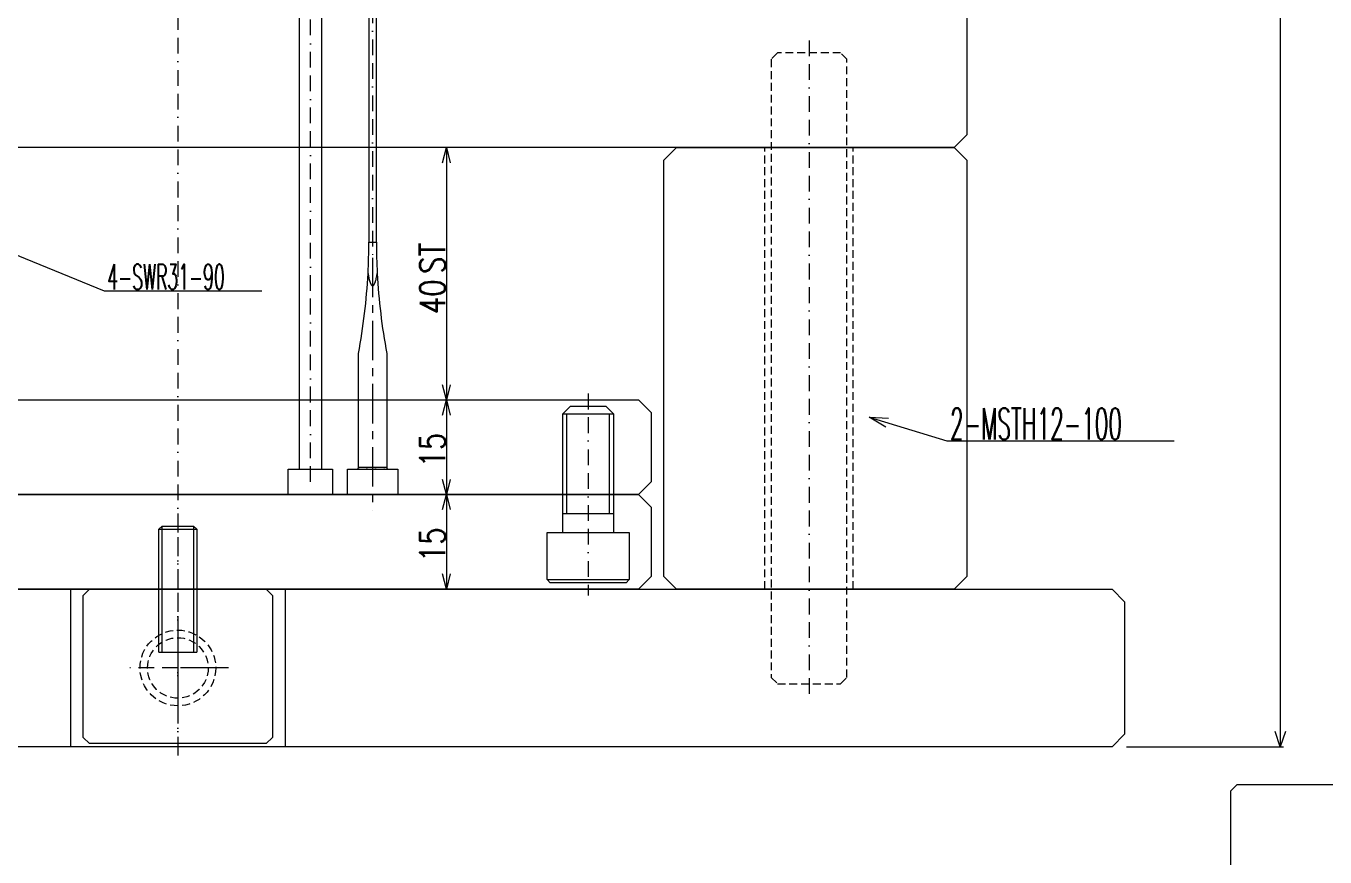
# Model space of a CAD drawing. Extents: x -430 to 437, y -440 to 538.
# Drawn here: x -221.5 to -15.7, y 54.9 to 186.7 of the extents above; entities that cross this region are included whole.
import ezdxf

# ---------------------------------------------------------------- set-up
doc = ezdxf.new("R2010")
doc.units = 0
for name, pattern in [('BORDER', [8.75, 2.5, -1.25, 2.5, -1.25, 0, -1.25]), ('CENTER', [10, 6.25, -1.25, 1.25, -1.25]), ('DOT', [1.25, 0, -1.25]), ('HIDDEN', [1.875, 1.25, -0.625])]:
    doc.linetypes.add(name, pattern=pattern)
for name, color, linetype in [('1', 7, 'CONTINUOUS'), ('13', 7, 'CONTINUOUS'), ('136', 7, 'CONTINUOUS'), ('21', 7, 'CONTINUOUS'), ('3', 7, 'CONTINUOUS'), ('4', 7, 'CONTINUOUS'), ('6', 7, 'CONTINUOUS'), ('7', 7, 'CONTINUOUS')]:
    doc.layers.add(name, color=color, linetype=linetype)
doc.styles.add('EXCESS_STANDARD', font='txt', dxfattribs={"height": 0.2, "bigfont": 'BIGFONT'})
doc.dimstyles.new('ISO-25', dxfattribs={"dimtxt": 4, "dimasz": 2.4, "dimexe": 0.18, "dimexo": 0.3, "dimgap": 0.2, "dimtad": 1, "dimtih": 1, "dimtoh": 1, "dimzin": 12, "dimcen": 0.09, "dimazin": 3, "dimtfac": 0.5, "dimtofl": 0, "dimtmove": 0, "dimatfit": 3})

# ---------------------------------------------------------------- blocks, each defined once
blk = doc.blocks.new('*D9')
at = {"layer": '1', "color": 50, "linetype": 'CONTINUOUS'}
for p, q in [((-155.5, 125.03), (-154.9, 127.43)), ((-154.9, 127.43), (-154.3, 125.03)), ((-154.9, 127.43), (-154.9, 112.43)), ((-154.9, 112.43), (-155.5, 114.83)), ((-154.3, 114.83), (-154.9, 112.43))]:
    blk.add_line(p, q, dxfattribs=at)
at = {"layer": '1', "color": 7, "linetype": 'CONTINUOUS', "style": 'EXCESS_STANDARD', "width": 0.8}
blk.add_text('15', height=4, rotation=90, dxfattribs=at).set_placement((-155.1, 116.73))
blk = doc.blocks.new('*D10')
at = {"layer": '1', "color": 50, "linetype": 'CONTINUOUS'}
for p, q in [((-155.5, 110.03), (-154.9, 112.43)), ((-154.9, 112.43), (-154.3, 110.03)), ((-154.9, 112.43), (-154.9, 97.43)), ((-154.9, 97.43), (-155.5, 99.83)), ((-154.3, 99.83), (-154.9, 97.43))]:
    blk.add_line(p, q, dxfattribs=at)
at = {"layer": '1', "color": 7, "linetype": 'CONTINUOUS', "style": 'EXCESS_STANDARD', "width": 0.8}
blk.add_text('15', height=4, rotation=90, dxfattribs=at).set_placement((-155.1, 101.73))
blk = doc.blocks.new('*D11')
at = {"layer": '1', "color": 50, "linetype": 'CONTINUOUS'}
for p, q in [((-155.5, 165.03), (-154.9, 167.43)), ((-154.9, 167.43), (-154.3, 165.03)), ((-154.9, 167.43), (-154.9, 127.43)), ((-154.9, 127.43), (-155.5, 129.83)), ((-154.3, 129.83), (-154.9, 127.43))]:
    blk.add_line(p, q, dxfattribs=at)
at = {"layer": '1', "color": 7, "linetype": 'CONTINUOUS', "style": 'EXCESS_STANDARD', "width": 0.8}
for s, p in [('ST', (-155.1, 147.43)), ('40', (-155.1, 141.03))]:
    blk.add_text(s, height=4, rotation=90, dxfattribs=at).set_placement(p)
blk = doc.blocks.new('*D63')
at = {"layer": '136', "color": 50, "linetype": 'CONTINUOUS'}
for p, q in [((-47.15, 372.43), (-22.28, 372.43)), ((-23.58, 370.03), (-22.78, 372.43)), ((-22.78, 372.43), (-21.98, 370.03)), ((-22.78, 372.43), (-22.78, 72.43)), ((-22.78, 72.43), (-23.58, 74.83)), ((-21.98, 74.83), (-22.78, 72.43)), ((-47.15, 72.43), (-22.28, 72.43))]:
    blk.add_line(p, q, dxfattribs=at)
at = {"layer": '136', "color": 7, "linetype": 'CONTINUOUS', "style": 'EXCESS_STANDARD', "width": 0.8}
blk.add_text('300', height=4, rotation=90, dxfattribs=at).set_placement((-22.98, 217.63))

msp = doc.modelspace()

# ---------------------------------------------------------------- linework, layer by layer
at = {"layer": '1', "color": 141, "linetype": 'BORDER'}
for p, q in [((-197.447, 374.4258), (-197.447, 70.4258)), ((-176.447, 114.4258), (-176.447, 234.4258)), ((-97.447, 184.4258), (-97.447, 80.4258)), ((-197.447, 109.4258), (-197.447, 70.4258)), ((-197.447, 92.9258), (-197.447, 84.9258)), ((-197.447, 91.7258), (-197.447, 84.9258)), ((-197.447, 84.9258), (-205.447, 84.9258)), ((-197.447, 84.9258), (-204.247, 84.9258)), ((-190.647, 84.9258), (-197.447, 84.9258)), ((-197.447, 84.9258), (-197.447, 78.1258)), ((-189.447, 84.9258), (-197.447, 84.9258)), ((-197.447, 84.9258), (-197.447, 76.9258))]:
    msp.add_line(p, q, dxfattribs=at)
at = {"layer": '1', "color": 7, "linetype": 'CONTINUOUS'}
for p, q in [((-72.447, 235.4258), (-72.447, 169.4258)), ((-72.447, 169.4258), (-74.447, 167.4258)), ((-74.447, 167.4258), (-238.447, 167.4258)), ((-120.447, 165.4258), (-118.447, 167.4258)), ((-118.447, 167.4258), (-74.447, 167.4258)), ((-74.447, 167.4258), (-72.447, 165.4258)), ((-120.447, 99.4258), (-120.447, 165.4258)), ((-72.447, 165.4258), (-72.447, 99.4258)), ((-258.447, 127.4258), (-124.447, 127.4258)), ((-124.447, 127.4258), (-122.447, 125.4258)), ((-122.447, 125.4258), (-122.447, 114.4258)), ((-122.447, 114.4258), (-124.447, 112.4258)), ((-124.447, 112.4258), (-260.447, 112.4258)), ((-260.447, 112.4258), (-124.447, 112.4258)), ((-124.447, 112.4258), (-122.447, 110.4258)), ((-122.447, 110.4258), (-122.447, 99.4258)), ((-122.447, 99.4258), (-124.447, 97.4258)), ((-118.447, 97.4258), (-120.447, 99.4258)), ((-72.447, 99.4258), (-74.447, 97.4258)), ((-345.447, 97.4258), (-49.447, 97.4258)), ((-124.447, 97.4258), (-270.447, 97.4258)), ((-214.447, 97.4258), (-214.447, 72.4258)), ((-212.447, 96.4258), (-211.447, 97.4258)), ((-211.447, 97.4258), (-183.447, 97.4258)), ((-183.447, 97.4258), (-182.447, 96.4258)), ((-180.447, 97.4258), (-180.447, 72.4258)), ((-74.447, 97.4258), (-118.447, 97.4258)), ((-49.447, 97.4258), (-47.447, 95.4258)), ((-212.447, 73.9258), (-212.447, 96.4258)), ((-182.447, 96.4258), (-182.447, 73.9258)), ((-47.447, 95.4258), (-47.447, 74.4258)), ((-47.447, 74.4258), (-49.447, 72.4258)), ((-49.447, 72.4258), (-345.447, 72.4258)), ((-211.447, 72.9258), (-212.447, 73.9258)), ((-183.447, 72.9258), (-211.447, 72.9258)), ((-182.447, 73.9258), (-183.447, 72.9258))]:
    msp.add_line(p, q, dxfattribs=at)
at = {"layer": '1', "color": 231, "linetype": 'CONTINUOUS'}
for p, q in [((-178.197, 116.4258), (-178.197, 232.4258)), ((-174.697, 232.4258), (-174.697, 116.4258)), ((-179.947, 112.4258), (-179.947, 116.4258)), ((-179.947, 116.4258), (-172.947, 116.4258)), ((-172.947, 116.4258), (-172.947, 112.4258)), ((-172.947, 112.4258), (-179.947, 112.4258))]:
    msp.add_line(p, q, dxfattribs=at)
at = {"layer": '1', "color": 7, "linetype": 'HIDDEN'}
for p, q in [((-102.447, 182.4258), (-103.447, 181.4258)), ((-103.447, 181.4258), (-103.447, 83.4258)), ((-92.447, 182.4258), (-102.447, 182.4258)), ((-91.447, 181.4258), (-92.447, 182.4258)), ((-91.447, 83.4258), (-91.447, 181.4258)), ((-104.447, 97.4258), (-104.447, 167.4258)), ((-90.447, 97.4258), (-90.447, 167.4258)), ((-103.447, 83.4258), (-102.447, 82.4258)), ((-102.447, 82.4258), (-92.447, 82.4258)), ((-92.447, 82.4258), (-91.447, 83.4258))]:
    msp.add_line(p, q, dxfattribs=at)
for radius in [6, 4.8]:
    msp.add_circle((-197.447, 84.9258), radius, dxfattribs=at)
at = {"layer": '13', "color": 50, "linetype": 'CONTINUOUS'}
for p, q in [((-232.947, 154.4749), (-209.1317, 144.7257)), ((-209.1317, 144.7257), (-184.1317, 144.7257))]:
    msp.add_line(p, q, dxfattribs=at)
at = {"layer": '13', "color": 141, "linetype": 'BORDER'}
msp.add_line((-132.447, 128.4258), (-132.447, 96.4258), dxfattribs=at)
at = {"layer": '13', "color": 7, "linetype": 'CONTINUOUS'}
for p, q in [((-136.447, 125.2258), (-135.247, 126.4258)), ((-135.247, 126.4258), (-129.647, 126.4258)), ((-129.647, 126.4258), (-128.447, 125.2258)), ((-136.447, 118.4258), (-136.447, 125.2258)), ((-136.447, 125.2258), (-128.447, 125.2258)), ((-128.447, 125.2258), (-128.447, 106.4258)), ((-136.447, 106.4258), (-136.447, 118.4258)), ((-136.447, 109.4258), (-128.447, 109.4258)), ((-200.447, 106.9258), (-199.947, 107.4258)), ((-199.947, 107.4258), (-194.947, 107.4258)), ((-194.947, 107.4258), (-194.447, 106.9258)), ((-200.447, 87.4258), (-200.447, 106.9258)), ((-200.447, 106.9258), (-194.447, 106.9258)), ((-194.447, 106.9258), (-194.447, 87.4258)), ((-138.947, 98.9258), (-138.947, 106.4258)), ((-138.947, 106.4258), (-136.447, 106.4258)), ((-136.447, 106.4258), (-128.447, 106.4258)), ((-128.447, 106.4258), (-125.947, 106.4258)), ((-125.947, 106.4258), (-125.947, 98.9258)), ((-138.447, 98.4258), (-138.947, 98.9258)), ((-138.947, 98.9258), (-125.947, 98.9258)), ((-125.947, 98.9258), (-126.447, 98.4258)), ((-126.447, 98.4258), (-138.447, 98.4258)), ((-200.447, 87.4258), (-194.447, 87.4258))]:
    msp.add_line(p, q, dxfattribs=at)
at = {"layer": '13', "color": 141, "linetype": 'CONTINUOUS'}
for p, q in [((-135.847, 109.4258), (-135.847, 125.2258)), ((-129.047, 109.4258), (-129.047, 125.2258))]:
    msp.add_line(p, q, dxfattribs=at)
at = {"layer": '13', "color": 150, "linetype": 'CONTINUOUS'}
for p, q in [((-199.947, 87.4258), (-199.947, 107.4258)), ((-194.947, 107.4258), (-194.947, 87.4258))]:
    msp.add_line(p, q, dxfattribs=at)
at = {"layer": '136', "color": 50, "linetype": 'CONTINUOUS'}
for p, q in [((-30.6122, 65.432), (-29.6122, 66.432)), ((-29.6122, 66.432), (44.6888, 66.432)), ((-30.6122, 18.3611), (-30.6122, 65.432))]:
    msp.add_line(p, q, dxfattribs=at)
at = {"layer": '21', "color": 50, "linetype": 'CONTINUOUS'}
for p, q in [((-85.2854, 123.1084), (-87.9344, 124.7037)), ((-87.9344, 124.7037), (-84.8463, 124.5427)), ((-87.9344, 124.7037), (-75.5957, 120.9266)), ((-75.5957, 120.9266), (-39.5957, 120.9266))]:
    msp.add_line(p, q, dxfattribs=at)
at = {"layer": '3', "color": 121, "linetype": 'CENTER'}
msp.add_line((-166.592, 149.957), (-166.592, 109.9508), dxfattribs=at)
at = {"layer": '4', "color": 121, "linetype": 'DOT'}
for p, q in [((-165.992, 152.4258), (-167.192, 152.4258)), ((-168.842, 116.7258), (-164.342, 116.7258))]:
    msp.add_line(p, q, dxfattribs=at)
for centre, radius, start, end in [((-152.8585, 149.6835), 14.6289, 188.655284, 189.988851), ((-156.9727, 148.9589), 10.4514, 189.988851, 191.566572), ((-158.838, 148.5771), 8.5473, 191.566646, 193.866936), ((-162.0386, 147.787), 5.2507, 193.866936, 196.802015), ((-163.1888, 147.4397), 4.0492, 196.801894, 198.649111), ((-164.0263, 147.157), 3.1652, 198.649111, 200.738318), ((-169.1574, 147.1569), 3.1649, 339.261459, 341.350888), ((-169.9949, 147.4396), 4.0488, 341.350888, 343.198305), ((-171.1457, 147.7871), 5.2509, 343.198107, 346.133064), ((-174.3464, 148.5772), 8.5477, 346.133064, 348.43326), ((-176.2109, 148.9588), 10.4509, 348.433355, 350.011148), ((-180.3249, 149.6834), 14.6282, 350.011148, 351.34478), ((-164.5599, 146.955), 2.5947, 200.738542, 203.804606), ((-165.5295, 146.5273), 1.535, 203.804606, 207.79129), ((-165.8187, 146.3749), 1.2081, 207.791186, 212.982525), ((-166.2666, 146.0842), 0.6741, 212.982525, 219.933874), ((-166.4258, 145.9509), 0.4665, 219.934172, 227.706784), ((-166.5196, 145.8478), 0.3271, 227.706784, 236.990632), ((-166.563, 145.781), 0.2474, 236.992147, 251.578008), ((-166.592, 145.6939), 0.1556, 251.578008, 270.000335), ((-166.592, 145.7025), 0.1642, 270, 288.033251), ((-166.6135, 145.7685), 0.2336, 288.033251, 303.134387), ((-166.6525, 145.8281), 0.3048, 303.133547, 312.680087), ((-166.7907, 145.9781), 0.5088, 312.680087, 320.066138), ((-166.9175, 146.0842), 0.6741, 320.065829, 327.017471), ((-167.3654, 146.3749), 1.208, 327.017471, 332.209038), ((-167.6546, 146.5273), 1.535, 332.208815, 336.195393), ((-168.6242, 146.955), 2.5948, 336.195393, 339.261379)]:
    msp.add_arc(centre, radius, start, end, dxfattribs=at)
at = {"layer": '6', "color": 141, "linetype": 'BORDER'}
msp.add_line((-166.592, 237.6558), (-166.592, 150.4258), dxfattribs=at)
at = {"layer": '6', "color": 121, "linetype": 'CONTINUOUS'}
for p, q in [((-167.192, 235.6558), (-167.192, 152.4258)), ((-165.992, 152.4258), (-165.992, 235.6558)), ((-168.842, 116.7258), (-168.842, 134.7969)), ((-164.342, 134.7969), (-164.342, 116.7258)), ((-170.592, 116.4258), (-162.592, 116.4258)), ((-170.592, 112.4258), (-170.592, 116.4258)), ((-162.592, 116.4258), (-162.592, 112.4258)), ((-162.592, 112.4258), (-170.592, 112.4258))]:
    msp.add_line(p, q, dxfattribs=at)
for centre, radius, start, end in [((-262.192, 152.4258), 95, 357.017, 0), ((-70.992, 152.4258), 95, 180, 182.983), ((-262.1921, 152.4258), 95, 349.305799, 357.016999), ((-70.992, 152.4258), 95, 182.983001, 190.694201), ((-169.142, 116.7258), 0.3, 270, 0.000262), ((-164.042, 116.7258), 0.3, 179.999738, 270)]:
    msp.add_arc(centre, radius, start, end, dxfattribs=at)
at = {"layer": '7', "color": 121, "linetype": 'CONTINUOUS'}
for p, q in [((-167.192, 152.4258), (-165.992, 152.4258)), ((-164.342, 116.7258), (-168.842, 116.7258))]:
    msp.add_line(p, q, dxfattribs=at)
for centre, radius, start, end in [((-152.8606, 149.6832), 14.6267, 188.65522, 189.989713), ((-156.9742, 148.9586), 10.4499, 189.989713, 191.566645), ((-158.8385, 148.577), 8.5468, 191.56674, 193.868001), ((-162.0389, 147.7869), 5.2504, 193.868001, 196.801893), ((-163.1896, 147.4394), 4.0484, 196.801695, 198.650706), ((-164.027, 147.1568), 3.1646, 198.650706, 200.738541), ((-169.158, 147.1572), 3.1655, 339.261682, 341.352477), ((-169.9957, 147.4398), 4.0496, 341.352477, 343.198106), ((-171.146, 147.7872), 5.2512, 343.197985, 346.134126), ((-174.3469, 148.5773), 8.5482, 346.134126, 348.433354), ((-176.2124, 148.9591), 10.4524, 348.433428, 350.012009), ((-180.327, 149.6837), 14.6304, 350.012009, 351.344716), ((-164.5601, 146.955), 2.5945, 200.738621, 203.805938), ((-165.5296, 146.5272), 1.5349, 203.805938, 207.791185), ((-165.8188, 146.3748), 1.2079, 207.790962, 212.984594), ((-166.2666, 146.0841), 0.674, 212.984594, 219.934171), ((-166.3942, 145.9774), 0.5077, 219.932968, 227.328694), ((-166.5308, 145.8292), 0.3062, 227.328694, 236.848011), ((-166.5707, 145.7681), 0.2331, 236.848035, 251.976092), ((-166.592, 145.7025), 0.1642, 251.976092, 270), ((-166.592, 145.7026), 0.1643, 270.000651, 288.043841), ((-166.6134, 145.7681), 0.2332, 288.043841, 303.151988), ((-166.6533, 145.8292), 0.3062, 303.152013, 312.677672), ((-166.79, 145.9775), 0.5079, 312.677672, 320.065828), ((-166.9176, 146.0842), 0.6742, 320.066126, 327.019509), ((-167.3655, 146.3749), 1.2082, 327.019509, 332.208814), ((-167.6547, 146.5274), 1.5351, 332.20871, 336.196719), ((-168.6244, 146.9551), 2.595, 336.196719, 339.261458)]:
    msp.add_arc(centre, radius, start, end, dxfattribs=at)

# ---------------------------------------------------------------- texts
at = {"layer": '13', "color": 7, "linetype": 'CONTINUOUS', "style": 'EXCESS_STANDARD', "width": 0.5}
msp.add_text('4-SWR31-90', height=4, dxfattribs=at).set_placement((-208.6317, 144.9257))
at = {"layer": '21', "color": 7, "linetype": 'CONTINUOUS', "style": 'EXCESS_STANDARD', "width": 0.5}
msp.add_text('2-MSTH12-100', height=5, dxfattribs=at).set_placement((-75.0957, 121.1266))

# ---------------------------------------------------------------- dimensions: what is measured, and where the dimension line sits
at = {"layer": '1'}
for base, p1, p2, picture, middle in [((-154.8977, 127.4258), (-154.8977, 167.4258), (-154.8977, 127.4258), '*D11', (-157.0977, 147.4258)), ((-154.8977, 112.4258), (-154.8977, 127.4258), (-154.8977, 112.4258), '*D9', (-157.0977, 119.9258)), ((-154.8977, 97.4258), (-154.8977, 112.4258), (-154.8977, 97.4258), '*D10', (-157.0977, 104.9258))]:
    dim = msp.add_linear_dim(base=base, p1=p1, p2=p2, angle=270, dimstyle='ISO-25', override={"dimtxt": 2, "dimasz": 2.4, "dimdec": 3, "dimzin": 0, "dimtol": 0, "dimlim": 0, "dimtdec": 3, "dimtzin": 8}, dxfattribs=at)
    dim.commit()
    dim.dimension.update_dxf_attribs({"geometry": picture, "text_midpoint": middle, "dimtype": 128, "text_rotation": 90})
at = {"layer": '136'}
dim = msp.add_linear_dim(base=(-22.7793, 72.4258), p1=(-47.447, 372.4258), p2=(-47.447, 72.4258), angle=270, dimstyle='ISO-25', override={"dimtxt": 2, "dimasz": 2.4, "dimdec": 2, "dimzin": 0, "dimtol": 0, "dimlim": 0, "dimtdec": 3, "dimtzin": 8}, dxfattribs=at)
dim.commit()
dim.dimension.update_dxf_attribs({"geometry": '*D63', "text_midpoint": (-24.9793, 222.4258), "dimtype": 128, "text_rotation": 90})

doc.saveas('drawing.dxf')
